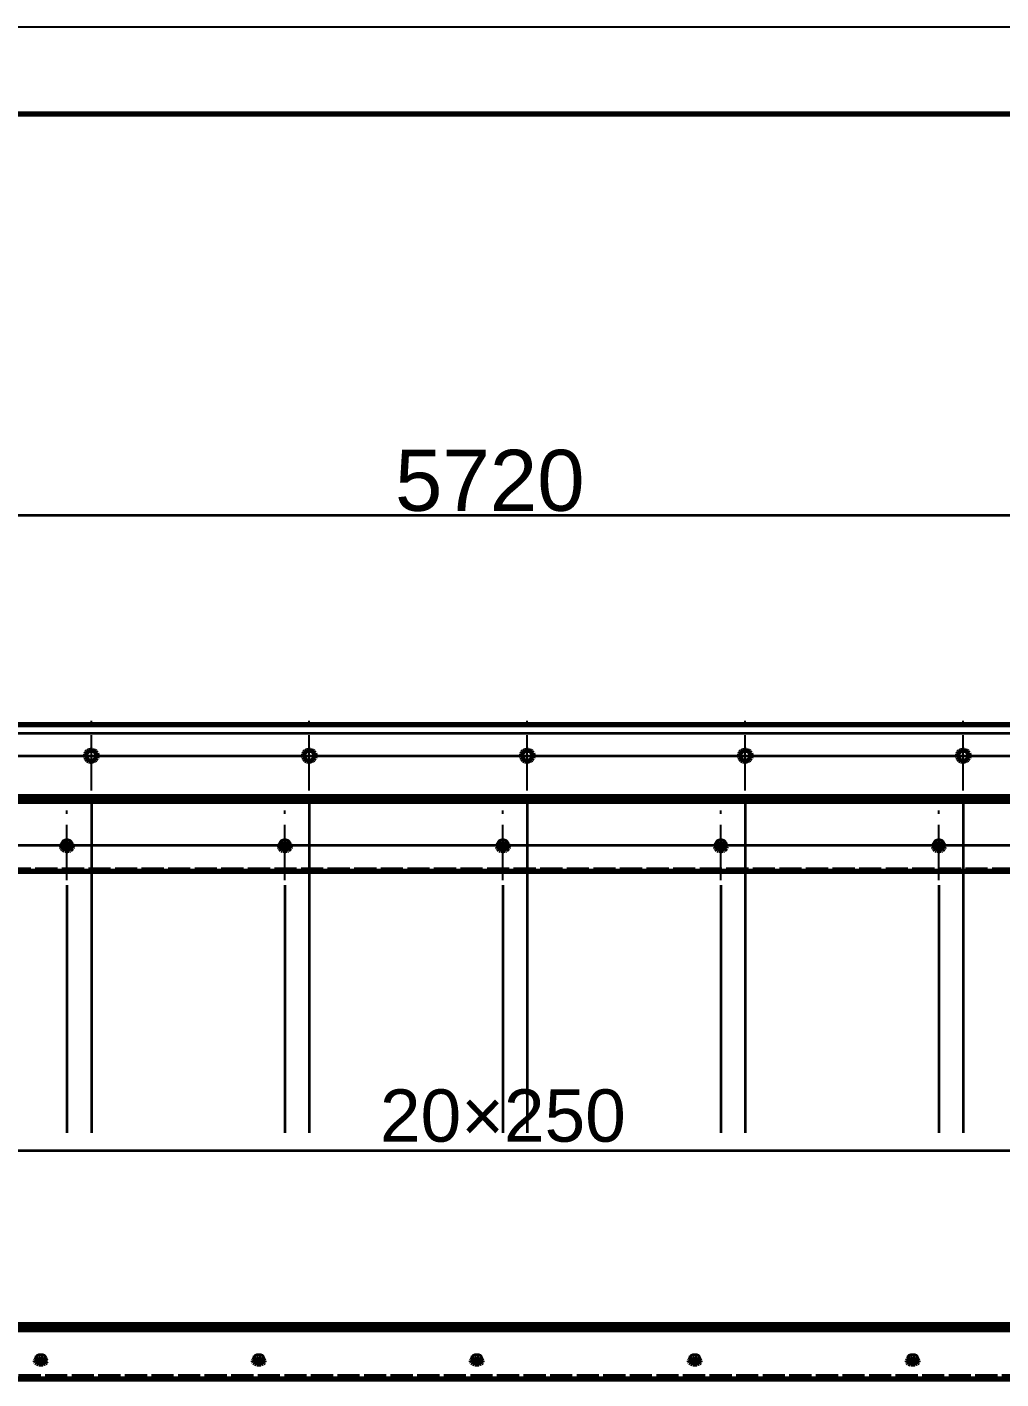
# Model space of a CAD drawing. Header units: millimetres. Extents: x 0 to 420, y 0 to 297.
# Drawn here: x 181.5 to 237.3, y 219.5 to 297 of the extents above; entities that cross this region are included whole.
import ezdxf
from ezdxf.enums import TextEntityAlignment as Align

# ---------------------------------------------------------------- set-up
doc = ezdxf.new("R2010")
doc.units = ezdxf.units.MM
doc.linetypes.add('CENTER', pattern=[5.08, 3.175, -0.635, 0.635, -0.635])
doc.linetypes.add('DASHED', pattern=[1.524, 1.27, -0.254])
doc.styles.add('GOST', font='Arial')

msp = doc.modelspace()

# ---------------------------------------------------------------- linework, layer by layer
at = {"color": 7, "lineweight": 35}
for p, q in [((65, 269), (351, 269)), ((68.75, 256.5), (366, 256.5)), ((74.975, 255.2), (366, 255.2)), ((87.475, 255.2), (366, 255.2)), ((99.975, 255.2), (366, 255.2)), ((112.475, 255.2), (366, 255.2)), ((124.975, 255.2), (366, 255.2)), ((137.475, 255.2), (366, 255.2)), ((149.975, 255.2), (366, 255.2)), ((162.475, 255.2), (366, 255.2)), ((174.975, 255.2), (366, 255.2)), ((187.475, 255.2), (366, 255.2)), ((199.975, 255.2), (366, 255.2)), ((212.475, 255.2), (366, 255.2)), ((224.975, 255.2), (366, 255.2)), ((185.15, 252.875), (185.15, 233.563)), ((197.65, 252.875), (197.65, 233.563)), ((210.15, 252.875), (210.15, 233.563)), ((222.65, 252.875), (222.65, 233.563)), ((235.15, 252.875), (235.15, 233.563)), ((67.75, 252.643), (366, 252.643)), ((73.55, 250.068), (366, 250.068)), ((86.05, 250.068), (366, 250.068)), ((98.55, 250.068), (366, 250.068)), ((111.05, 250.068), (366, 250.068)), ((123.55, 250.068), (366, 250.068)), ((136.05, 250.068), (366, 250.068)), ((148.55, 250.068), (366, 250.068)), ((161.05, 250.068), (366, 250.068)), ((173.55, 250.068), (366, 250.068)), ((186.05, 250.068), (366, 250.068)), ((198.55, 250.068), (366, 250.068)), ((211.05, 250.068), (366, 250.068)), ((223.55, 250.068), (366, 250.068)), ((236.05, 250.068), (366, 250.068)), ((183.75, 247.768), (183.75, 233.563)), ((196.25, 247.768), (196.25, 233.563)), ((208.75, 247.768), (208.75, 233.563)), ((221.25, 247.768), (221.25, 233.563)), ((233.75, 247.768), (233.75, 233.563)), ((83.75, 232.563), (333.75, 232.563))]:
    msp.add_line(p, q, dxfattribs=at)
at = {"color": 1, "lineweight": 70}
for p, q in [((66.25, 257), (350.5, 257)), ((184.825, 255.2), (184.839, 255.296)), ((184.839, 255.104), (184.825, 255.2)), ((184.839, 255.296), (184.881, 255.383)), ((184.881, 255.383), (184.947, 255.454)), ((184.947, 255.454), (185.031, 255.503)), ((185.031, 255.503), (185.126, 255.524)), ((185.126, 255.524), (185.222, 255.517)), ((185.222, 255.517), (185.313, 255.481)), ((185.313, 255.481), (185.388, 255.421)), ((185.388, 255.421), (185.443, 255.341)), ((185.443, 255.341), (185.471, 255.248)), ((185.471, 255.152), (185.443, 255.059)), ((185.471, 255.248), (185.471, 255.152)), ((197.325, 255.2), (197.339, 255.296)), ((197.339, 255.104), (197.325, 255.2)), ((197.339, 255.296), (197.381, 255.383)), ((197.381, 255.383), (197.447, 255.454)), ((197.447, 255.454), (197.531, 255.503)), ((197.531, 255.503), (197.626, 255.524)), ((197.626, 255.524), (197.722, 255.517)), ((197.722, 255.517), (197.813, 255.481)), ((197.813, 255.481), (197.888, 255.421)), ((197.888, 255.421), (197.943, 255.341)), ((197.943, 255.341), (197.971, 255.248)), ((197.971, 255.152), (197.943, 255.059)), ((197.971, 255.248), (197.971, 255.152)), ((209.825, 255.2), (209.839, 255.296)), ((209.839, 255.104), (209.825, 255.2)), ((209.839, 255.296), (209.881, 255.383)), ((209.881, 255.383), (209.947, 255.454)), ((209.947, 255.454), (210.031, 255.503)), ((210.031, 255.503), (210.126, 255.524)), ((210.126, 255.524), (210.222, 255.517)), ((210.222, 255.517), (210.313, 255.481)), ((210.313, 255.481), (210.388, 255.421)), ((210.388, 255.421), (210.443, 255.341)), ((210.443, 255.341), (210.471, 255.248)), ((210.471, 255.152), (210.443, 255.059)), ((210.471, 255.248), (210.471, 255.152)), ((222.325, 255.2), (222.339, 255.296)), ((222.339, 255.104), (222.325, 255.2)), ((222.339, 255.296), (222.381, 255.383)), ((222.381, 255.383), (222.447, 255.454)), ((222.447, 255.454), (222.531, 255.503)), ((222.531, 255.503), (222.626, 255.524)), ((222.626, 255.524), (222.722, 255.517)), ((222.722, 255.517), (222.813, 255.481)), ((222.813, 255.481), (222.888, 255.421)), ((222.888, 255.421), (222.943, 255.341)), ((222.943, 255.341), (222.971, 255.248)), ((222.971, 255.152), (222.943, 255.059)), ((222.971, 255.248), (222.971, 255.152)), ((234.825, 255.2), (234.839, 255.296)), ((234.839, 255.104), (234.825, 255.2)), ((234.839, 255.296), (234.881, 255.383)), ((234.881, 255.383), (234.947, 255.454)), ((234.947, 255.454), (235.031, 255.503)), ((235.031, 255.503), (235.126, 255.524)), ((235.126, 255.524), (235.222, 255.517)), ((235.222, 255.517), (235.313, 255.481)), ((235.313, 255.481), (235.388, 255.421)), ((235.388, 255.421), (235.443, 255.341)), ((235.443, 255.341), (235.471, 255.248)), ((235.471, 255.152), (235.443, 255.059)), ((235.471, 255.248), (235.471, 255.152)), ((184.881, 255.017), (184.839, 255.104)), ((184.947, 254.946), (184.881, 255.017)), ((185.031, 254.897), (184.947, 254.946)), ((185.126, 254.876), (185.031, 254.897)), ((185.222, 254.883), (185.126, 254.876)), ((185.313, 254.919), (185.222, 254.883)), ((185.388, 254.979), (185.313, 254.919)), ((185.443, 255.059), (185.388, 254.979)), ((197.381, 255.017), (197.339, 255.104)), ((197.447, 254.946), (197.381, 255.017)), ((197.531, 254.897), (197.447, 254.946)), ((197.626, 254.876), (197.531, 254.897)), ((197.722, 254.883), (197.626, 254.876)), ((197.813, 254.919), (197.722, 254.883)), ((197.888, 254.979), (197.813, 254.919)), ((197.943, 255.059), (197.888, 254.979)), ((209.881, 255.017), (209.839, 255.104)), ((209.947, 254.946), (209.881, 255.017)), ((210.031, 254.897), (209.947, 254.946)), ((210.126, 254.876), (210.031, 254.897)), ((210.222, 254.883), (210.126, 254.876)), ((210.313, 254.919), (210.222, 254.883)), ((210.388, 254.979), (210.313, 254.919)), ((210.443, 255.059), (210.388, 254.979)), ((222.381, 255.017), (222.339, 255.104)), ((222.447, 254.946), (222.381, 255.017)), ((222.531, 254.897), (222.447, 254.946)), ((222.626, 254.876), (222.531, 254.897)), ((222.722, 254.883), (222.626, 254.876)), ((222.813, 254.919), (222.722, 254.883)), ((222.888, 254.979), (222.813, 254.919)), ((222.943, 255.059), (222.888, 254.979)), ((234.881, 255.017), (234.839, 255.104)), ((234.947, 254.946), (234.881, 255.017)), ((235.031, 254.897), (234.947, 254.946)), ((235.126, 254.876), (235.031, 254.897)), ((235.222, 254.883), (235.126, 254.876)), ((235.313, 254.919), (235.222, 254.883)), ((235.388, 254.979), (235.313, 254.919)), ((235.443, 255.059), (235.388, 254.979)), ((65.75, 252.858), (345.25, 252.858)), ((345.25, 252.571), (65.75, 252.571)), ((183.45, 249.997), (183.456, 250.045)), ((183.456, 249.949), (183.45, 249.997)), ((183.456, 250.045), (183.473, 250.091)), ((183.473, 249.903), (183.456, 249.949)), ((183.463, 250.068), (183.505, 249.998)), ((183.473, 250.091), (183.501, 250.133)), ((183.501, 249.86), (183.473, 249.903)), ((183.501, 250.133), (183.538, 250.171)), ((183.538, 249.823), (183.501, 249.86)), ((183.505, 249.998), (183.571, 249.943)), ((183.538, 250.171), (183.583, 250.201)), ((183.583, 249.792), (183.538, 249.823)), ((183.571, 249.943), (183.656, 249.907)), ((183.583, 250.201), (183.635, 250.224)), ((183.635, 249.77), (183.583, 249.792)), ((183.635, 250.224), (183.691, 250.238)), ((183.691, 249.756), (183.635, 249.77)), ((183.656, 249.907), (183.75, 249.894)), ((183.691, 250.238), (183.75, 250.243)), ((183.75, 249.751), (183.691, 249.756)), ((183.75, 250.243), (183.809, 250.238)), ((183.75, 249.894), (183.844, 249.907)), ((183.809, 249.756), (183.75, 249.751)), ((183.809, 250.238), (183.865, 250.224)), ((183.865, 249.77), (183.809, 249.756)), ((183.844, 249.907), (183.929, 249.943)), ((183.865, 250.224), (183.917, 250.201)), ((183.917, 249.792), (183.865, 249.77)), ((183.917, 250.201), (183.962, 250.171)), ((183.962, 249.823), (183.917, 249.792)), ((183.929, 249.943), (183.995, 249.998)), ((183.962, 250.171), (183.999, 250.133)), ((183.999, 249.86), (183.962, 249.823)), ((183.995, 249.998), (184.037, 250.068)), ((183.999, 250.133), (184.027, 250.091)), ((184.027, 249.903), (183.999, 249.86)), ((184.027, 250.091), (184.044, 250.045)), ((184.044, 249.949), (184.027, 249.903)), ((184.044, 250.045), (184.05, 249.997)), ((184.05, 249.997), (184.044, 249.949)), ((195.95, 249.997), (195.956, 250.045)), ((195.956, 249.949), (195.95, 249.997)), ((195.956, 250.045), (195.973, 250.091)), ((195.973, 249.903), (195.956, 249.949)), ((195.963, 250.068), (196.005, 249.998)), ((195.973, 250.091), (196.001, 250.133)), ((196.001, 249.86), (195.973, 249.903)), ((196.001, 250.133), (196.038, 250.171)), ((196.038, 249.823), (196.001, 249.86)), ((196.005, 249.998), (196.071, 249.943)), ((196.038, 250.171), (196.083, 250.201)), ((196.083, 249.792), (196.038, 249.823)), ((196.071, 249.943), (196.156, 249.907)), ((196.083, 250.201), (196.135, 250.224)), ((196.135, 249.77), (196.083, 249.792)), ((196.135, 250.224), (196.191, 250.238)), ((196.191, 249.756), (196.135, 249.77)), ((196.156, 249.907), (196.25, 249.894)), ((196.191, 250.238), (196.25, 250.243)), ((196.25, 249.751), (196.191, 249.756)), ((196.25, 250.243), (196.309, 250.238)), ((196.25, 249.894), (196.344, 249.907)), ((196.309, 249.756), (196.25, 249.751)), ((196.309, 250.238), (196.365, 250.224)), ((196.365, 249.77), (196.309, 249.756)), ((196.344, 249.907), (196.429, 249.943)), ((196.365, 250.224), (196.417, 250.201)), ((196.417, 249.792), (196.365, 249.77)), ((196.417, 250.201), (196.462, 250.171)), ((196.462, 249.823), (196.417, 249.792)), ((196.429, 249.943), (196.495, 249.998)), ((196.462, 250.171), (196.499, 250.133)), ((196.499, 249.86), (196.462, 249.823)), ((196.495, 249.998), (196.537, 250.068)), ((196.499, 250.133), (196.527, 250.091)), ((196.527, 249.903), (196.499, 249.86)), ((196.527, 250.091), (196.544, 250.045)), ((196.544, 249.949), (196.527, 249.903)), ((196.544, 250.045), (196.55, 249.997)), ((196.55, 249.997), (196.544, 249.949)), ((208.45, 249.997), (208.456, 250.045)), ((208.456, 249.949), (208.45, 249.997)), ((208.456, 250.045), (208.473, 250.091)), ((208.473, 249.903), (208.456, 249.949)), ((208.463, 250.068), (208.505, 249.998)), ((208.473, 250.091), (208.501, 250.133)), ((208.501, 249.86), (208.473, 249.903)), ((208.501, 250.133), (208.538, 250.171)), ((208.538, 249.823), (208.501, 249.86)), ((208.505, 249.998), (208.571, 249.943)), ((208.538, 250.171), (208.583, 250.201)), ((208.583, 249.792), (208.538, 249.823)), ((208.571, 249.943), (208.656, 249.907)), ((208.583, 250.201), (208.635, 250.224)), ((208.635, 249.77), (208.583, 249.792)), ((208.635, 250.224), (208.691, 250.238)), ((208.691, 249.756), (208.635, 249.77)), ((208.656, 249.907), (208.75, 249.894)), ((208.691, 250.238), (208.75, 250.243)), ((208.75, 249.751), (208.691, 249.756)), ((208.75, 250.243), (208.809, 250.238)), ((208.75, 249.894), (208.844, 249.907)), ((208.809, 249.756), (208.75, 249.751)), ((208.809, 250.238), (208.865, 250.224)), ((208.865, 249.77), (208.809, 249.756)), ((208.844, 249.907), (208.929, 249.943)), ((208.865, 250.224), (208.917, 250.201)), ((208.917, 249.792), (208.865, 249.77)), ((208.917, 250.201), (208.962, 250.171)), ((208.962, 249.823), (208.917, 249.792)), ((208.929, 249.943), (208.995, 249.998)), ((208.962, 250.171), (208.999, 250.133)), ((208.999, 249.86), (208.962, 249.823)), ((208.995, 249.998), (209.037, 250.068)), ((208.999, 250.133), (209.027, 250.091)), ((209.027, 249.903), (208.999, 249.86)), ((209.027, 250.091), (209.044, 250.045)), ((209.044, 249.949), (209.027, 249.903)), ((209.044, 250.045), (209.05, 249.997)), ((209.05, 249.997), (209.044, 249.949)), ((220.95, 249.997), (220.956, 250.045)), ((220.956, 249.949), (220.95, 249.997)), ((220.956, 250.045), (220.973, 250.091)), ((220.973, 249.903), (220.956, 249.949)), ((220.963, 250.068), (221.005, 249.998)), ((220.973, 250.091), (221.001, 250.133)), ((221.001, 249.86), (220.973, 249.903)), ((221.001, 250.133), (221.038, 250.171)), ((221.038, 249.823), (221.001, 249.86)), ((221.005, 249.998), (221.071, 249.943)), ((221.038, 250.171), (221.083, 250.201)), ((221.083, 249.792), (221.038, 249.823)), ((221.071, 249.943), (221.156, 249.907)), ((221.083, 250.201), (221.135, 250.224)), ((221.135, 249.77), (221.083, 249.792)), ((221.135, 250.224), (221.191, 250.238)), ((221.191, 249.756), (221.135, 249.77)), ((221.156, 249.907), (221.25, 249.894)), ((221.191, 250.238), (221.25, 250.243)), ((221.25, 249.751), (221.191, 249.756)), ((221.25, 250.243), (221.309, 250.238)), ((221.25, 249.894), (221.344, 249.907)), ((221.309, 249.756), (221.25, 249.751)), ((221.309, 250.238), (221.365, 250.224)), ((221.365, 249.77), (221.309, 249.756)), ((221.344, 249.907), (221.429, 249.943)), ((221.365, 250.224), (221.417, 250.201)), ((221.417, 249.792), (221.365, 249.77)), ((221.417, 250.201), (221.462, 250.171)), ((221.462, 249.823), (221.417, 249.792)), ((221.429, 249.943), (221.495, 249.998)), ((221.462, 250.171), (221.499, 250.133)), ((221.499, 249.86), (221.462, 249.823)), ((221.495, 249.998), (221.537, 250.068)), ((221.499, 250.133), (221.527, 250.091)), ((221.527, 249.903), (221.499, 249.86)), ((221.527, 250.091), (221.544, 250.045)), ((221.544, 249.949), (221.527, 249.903)), ((221.544, 250.045), (221.55, 249.997)), ((221.55, 249.997), (221.544, 249.949)), ((233.45, 249.997), (233.456, 250.045)), ((233.456, 249.949), (233.45, 249.997)), ((233.456, 250.045), (233.473, 250.091)), ((233.473, 249.903), (233.456, 249.949)), ((233.463, 250.068), (233.505, 249.998)), ((233.473, 250.091), (233.501, 250.133)), ((233.501, 249.86), (233.473, 249.903)), ((233.501, 250.133), (233.538, 250.171)), ((233.538, 249.823), (233.501, 249.86)), ((233.505, 249.998), (233.571, 249.943)), ((233.538, 250.171), (233.583, 250.201)), ((233.583, 249.792), (233.538, 249.823)), ((233.571, 249.943), (233.656, 249.907)), ((233.583, 250.201), (233.635, 250.224)), ((233.635, 249.77), (233.583, 249.792)), ((233.635, 250.224), (233.691, 250.238)), ((233.691, 249.756), (233.635, 249.77)), ((233.656, 249.907), (233.75, 249.894)), ((233.691, 250.238), (233.75, 250.243)), ((233.75, 249.751), (233.691, 249.756)), ((233.75, 250.243), (233.809, 250.238)), ((233.75, 249.894), (233.844, 249.907)), ((233.809, 249.756), (233.75, 249.751)), ((233.809, 250.238), (233.865, 250.224)), ((233.865, 249.77), (233.809, 249.756)), ((233.844, 249.907), (233.929, 249.943)), ((233.865, 250.224), (233.917, 250.201)), ((233.917, 249.792), (233.865, 249.77)), ((233.917, 250.201), (233.962, 250.171)), ((233.962, 249.823), (233.917, 249.792)), ((233.929, 249.943), (233.995, 249.998)), ((233.962, 250.171), (233.999, 250.133)), ((233.999, 249.86), (233.962, 249.823)), ((233.995, 249.998), (234.037, 250.068)), ((233.999, 250.133), (234.027, 250.091)), ((234.027, 249.903), (233.999, 249.86)), ((234.027, 250.091), (234.044, 250.045)), ((234.044, 249.949), (234.027, 249.903)), ((234.044, 250.045), (234.05, 249.997)), ((234.05, 249.997), (234.044, 249.949)), ((344.75, 248.563), (65.5, 248.563)), ((349.75, 222.563), (65.5, 222.563)), ((65.5, 222.313), (349.75, 222.313)), ((350.25, 222.268), (70.75, 222.268)), ((181.95, 220.466), (181.956, 220.499)), ((181.956, 220.432), (181.95, 220.466)), ((181.956, 220.499), (181.973, 220.532)), ((181.973, 220.4), (181.956, 220.432)), ((181.973, 220.532), (182.001, 220.561)), ((182.001, 220.37), (181.973, 220.4)), ((182.001, 220.561), (182.038, 220.587)), ((182.038, 220.344), (182.001, 220.37)), ((182.009, 220.568), (182.057, 220.539)), ((182.038, 220.587), (182.135, 220.625)), ((182.135, 220.307), (182.038, 220.344)), ((182.057, 220.539), (182.115, 220.517)), ((182.115, 220.517), (182.181, 220.503)), ((182.135, 220.625), (182.25, 220.638)), ((182.25, 220.294), (182.135, 220.307)), ((182.181, 220.503), (182.25, 220.498)), ((182.25, 220.638), (182.365, 220.625)), ((182.25, 220.498), (182.319, 220.503)), ((182.365, 220.307), (182.25, 220.294)), ((182.319, 220.503), (182.385, 220.517)), ((182.365, 220.625), (182.462, 220.587)), ((182.462, 220.344), (182.365, 220.307)), ((182.385, 220.517), (182.443, 220.539)), ((182.443, 220.539), (182.491, 220.568)), ((182.462, 220.587), (182.499, 220.561)), ((182.499, 220.37), (182.462, 220.344)), ((182.499, 220.561), (182.527, 220.532)), ((182.527, 220.4), (182.499, 220.37)), ((182.527, 220.532), (182.544, 220.499)), ((182.544, 220.432), (182.527, 220.4)), ((182.544, 220.499), (182.55, 220.466)), ((182.55, 220.466), (182.544, 220.432)), ((194.45, 220.466), (194.456, 220.499)), ((194.456, 220.432), (194.45, 220.466)), ((194.456, 220.499), (194.473, 220.532)), ((194.473, 220.4), (194.456, 220.432)), ((194.473, 220.532), (194.501, 220.561)), ((194.501, 220.37), (194.473, 220.4)), ((194.501, 220.561), (194.538, 220.587)), ((194.538, 220.344), (194.501, 220.37)), ((194.509, 220.568), (194.557, 220.539)), ((194.538, 220.587), (194.635, 220.625)), ((194.635, 220.307), (194.538, 220.344)), ((194.557, 220.539), (194.615, 220.517)), ((194.615, 220.517), (194.681, 220.503)), ((194.635, 220.625), (194.75, 220.638)), ((194.75, 220.294), (194.635, 220.307)), ((194.681, 220.503), (194.75, 220.498)), ((194.75, 220.638), (194.865, 220.625)), ((194.75, 220.498), (194.819, 220.503)), ((194.865, 220.307), (194.75, 220.294)), ((194.819, 220.503), (194.885, 220.517)), ((194.865, 220.625), (194.962, 220.587)), ((194.962, 220.344), (194.865, 220.307)), ((194.885, 220.517), (194.943, 220.539)), ((194.943, 220.539), (194.991, 220.568)), ((194.962, 220.587), (194.999, 220.561)), ((194.999, 220.37), (194.962, 220.344)), ((194.999, 220.561), (195.027, 220.532)), ((195.027, 220.4), (194.999, 220.37)), ((195.027, 220.532), (195.044, 220.499)), ((195.044, 220.432), (195.027, 220.4)), ((195.044, 220.499), (195.05, 220.466)), ((195.05, 220.466), (195.044, 220.432)), ((206.95, 220.466), (206.956, 220.499)), ((206.956, 220.432), (206.95, 220.466)), ((206.956, 220.499), (206.973, 220.532)), ((206.973, 220.4), (206.956, 220.432)), ((206.973, 220.532), (207.001, 220.561)), ((207.001, 220.37), (206.973, 220.4)), ((207.001, 220.561), (207.038, 220.587)), ((207.038, 220.344), (207.001, 220.37)), ((207.009, 220.568), (207.057, 220.539)), ((207.038, 220.587), (207.135, 220.625)), ((207.135, 220.307), (207.038, 220.344)), ((207.057, 220.539), (207.115, 220.517)), ((207.115, 220.517), (207.181, 220.503)), ((207.135, 220.625), (207.25, 220.638)), ((207.25, 220.294), (207.135, 220.307)), ((207.181, 220.503), (207.25, 220.498)), ((207.25, 220.638), (207.365, 220.625)), ((207.25, 220.498), (207.319, 220.503)), ((207.365, 220.307), (207.25, 220.294)), ((207.319, 220.503), (207.385, 220.517)), ((207.365, 220.625), (207.462, 220.587)), ((207.462, 220.344), (207.365, 220.307)), ((207.385, 220.517), (207.443, 220.539)), ((207.443, 220.539), (207.491, 220.568)), ((207.462, 220.587), (207.499, 220.561)), ((207.499, 220.37), (207.462, 220.344)), ((207.499, 220.561), (207.527, 220.532)), ((207.527, 220.4), (207.499, 220.37)), ((207.527, 220.532), (207.544, 220.499)), ((207.544, 220.432), (207.527, 220.4)), ((207.544, 220.499), (207.55, 220.466)), ((207.55, 220.466), (207.544, 220.432)), ((219.45, 220.466), (219.456, 220.499)), ((219.456, 220.432), (219.45, 220.466)), ((219.456, 220.499), (219.473, 220.532)), ((219.473, 220.4), (219.456, 220.432)), ((219.473, 220.532), (219.501, 220.561)), ((219.501, 220.37), (219.473, 220.4)), ((219.501, 220.561), (219.538, 220.587)), ((219.538, 220.344), (219.501, 220.37)), ((219.509, 220.568), (219.557, 220.539)), ((219.538, 220.587), (219.635, 220.625)), ((219.635, 220.307), (219.538, 220.344)), ((219.557, 220.539), (219.615, 220.517)), ((219.615, 220.517), (219.681, 220.503)), ((219.635, 220.625), (219.75, 220.638)), ((219.75, 220.294), (219.635, 220.307)), ((219.681, 220.503), (219.75, 220.498)), ((219.75, 220.638), (219.865, 220.625)), ((219.75, 220.498), (219.819, 220.503)), ((219.865, 220.307), (219.75, 220.294)), ((219.819, 220.503), (219.885, 220.517)), ((219.865, 220.625), (219.962, 220.587)), ((219.962, 220.344), (219.865, 220.307)), ((219.885, 220.517), (219.943, 220.539)), ((219.943, 220.539), (219.991, 220.568)), ((219.962, 220.587), (219.999, 220.561)), ((219.999, 220.37), (219.962, 220.344)), ((219.999, 220.561), (220.027, 220.532)), ((220.027, 220.4), (219.999, 220.37)), ((220.027, 220.532), (220.044, 220.499)), ((220.044, 220.432), (220.027, 220.4)), ((220.044, 220.499), (220.05, 220.466)), ((220.05, 220.466), (220.044, 220.432)), ((231.95, 220.466), (231.956, 220.499)), ((231.956, 220.432), (231.95, 220.466)), ((231.956, 220.499), (231.973, 220.532)), ((231.973, 220.4), (231.956, 220.432)), ((231.973, 220.532), (232.001, 220.561)), ((232.001, 220.37), (231.973, 220.4)), ((232.001, 220.561), (232.038, 220.587)), ((232.038, 220.344), (232.001, 220.37)), ((232.009, 220.568), (232.057, 220.539)), ((232.038, 220.587), (232.135, 220.625)), ((232.135, 220.307), (232.038, 220.344)), ((232.057, 220.539), (232.115, 220.517)), ((232.115, 220.517), (232.181, 220.503)), ((232.135, 220.625), (232.25, 220.638)), ((232.25, 220.294), (232.135, 220.307)), ((232.181, 220.503), (232.25, 220.498)), ((232.25, 220.638), (232.365, 220.625)), ((232.25, 220.498), (232.319, 220.503)), ((232.365, 220.307), (232.25, 220.294)), ((232.319, 220.503), (232.385, 220.517)), ((232.365, 220.625), (232.462, 220.587)), ((232.462, 220.344), (232.365, 220.307)), ((232.385, 220.517), (232.443, 220.539)), ((232.443, 220.539), (232.491, 220.568)), ((232.462, 220.587), (232.499, 220.561)), ((232.499, 220.37), (232.462, 220.344)), ((232.499, 220.561), (232.527, 220.532)), ((232.527, 220.4), (232.499, 220.37)), ((232.527, 220.532), (232.544, 220.499)), ((232.544, 220.432), (232.527, 220.4)), ((232.544, 220.499), (232.55, 220.466)), ((232.55, 220.466), (232.544, 220.432)), ((71.25, 219.462), (350.5, 219.462))]:
    msp.add_line(p, q, dxfattribs=at)
at = {"color": 5, "linetype": 'DASHED', "lineweight": 35}
for p, q in [((350.5, 257), (66.25, 257)), ((184.839, 255.296), (184.825, 255.2)), ((184.825, 255.2), (184.839, 255.104)), ((184.881, 255.383), (184.839, 255.296)), ((184.947, 255.454), (184.881, 255.383)), ((185.031, 255.503), (184.947, 255.454)), ((185.126, 255.524), (185.031, 255.503)), ((185.222, 255.517), (185.126, 255.524)), ((185.313, 255.481), (185.222, 255.517)), ((185.388, 255.421), (185.313, 255.481)), ((185.443, 255.341), (185.388, 255.421)), ((185.471, 255.248), (185.443, 255.341)), ((185.443, 255.059), (185.471, 255.152)), ((185.471, 255.152), (185.471, 255.248)), ((197.339, 255.296), (197.325, 255.2)), ((197.325, 255.2), (197.339, 255.104)), ((197.381, 255.383), (197.339, 255.296)), ((197.447, 255.454), (197.381, 255.383)), ((197.531, 255.503), (197.447, 255.454)), ((197.626, 255.524), (197.531, 255.503)), ((197.722, 255.517), (197.626, 255.524)), ((197.813, 255.481), (197.722, 255.517)), ((197.888, 255.421), (197.813, 255.481)), ((197.943, 255.341), (197.888, 255.421)), ((197.971, 255.248), (197.943, 255.341)), ((197.943, 255.059), (197.971, 255.152)), ((197.971, 255.152), (197.971, 255.248)), ((209.839, 255.296), (209.825, 255.2)), ((209.825, 255.2), (209.839, 255.104)), ((209.881, 255.383), (209.839, 255.296)), ((209.947, 255.454), (209.881, 255.383)), ((210.031, 255.503), (209.947, 255.454)), ((210.126, 255.524), (210.031, 255.503)), ((210.222, 255.517), (210.126, 255.524)), ((210.313, 255.481), (210.222, 255.517)), ((210.388, 255.421), (210.313, 255.481)), ((210.443, 255.341), (210.388, 255.421)), ((210.471, 255.248), (210.443, 255.341)), ((210.443, 255.059), (210.471, 255.152)), ((210.471, 255.152), (210.471, 255.248)), ((222.339, 255.296), (222.325, 255.2)), ((222.325, 255.2), (222.339, 255.104)), ((222.381, 255.383), (222.339, 255.296)), ((222.447, 255.454), (222.381, 255.383)), ((222.531, 255.503), (222.447, 255.454)), ((222.626, 255.524), (222.531, 255.503)), ((222.722, 255.517), (222.626, 255.524)), ((222.813, 255.481), (222.722, 255.517)), ((222.888, 255.421), (222.813, 255.481)), ((222.943, 255.341), (222.888, 255.421)), ((222.971, 255.248), (222.943, 255.341)), ((222.943, 255.059), (222.971, 255.152)), ((222.971, 255.152), (222.971, 255.248)), ((234.839, 255.296), (234.825, 255.2)), ((234.825, 255.2), (234.839, 255.104)), ((234.881, 255.383), (234.839, 255.296)), ((234.947, 255.454), (234.881, 255.383)), ((235.031, 255.503), (234.947, 255.454)), ((235.126, 255.524), (235.031, 255.503)), ((235.222, 255.517), (235.126, 255.524)), ((235.313, 255.481), (235.222, 255.517)), ((235.388, 255.421), (235.313, 255.481)), ((235.443, 255.341), (235.388, 255.421)), ((235.471, 255.248), (235.443, 255.341)), ((235.443, 255.059), (235.471, 255.152)), ((235.471, 255.152), (235.471, 255.248)), ((184.839, 255.104), (184.881, 255.017)), ((184.881, 255.017), (184.947, 254.946)), ((184.947, 254.946), (185.031, 254.897)), ((185.031, 254.897), (185.126, 254.876)), ((185.126, 254.876), (185.222, 254.883)), ((185.222, 254.883), (185.313, 254.919)), ((185.313, 254.919), (185.388, 254.979)), ((185.388, 254.979), (185.443, 255.059)), ((197.339, 255.104), (197.381, 255.017)), ((197.381, 255.017), (197.447, 254.946)), ((197.447, 254.946), (197.531, 254.897)), ((197.531, 254.897), (197.626, 254.876)), ((197.626, 254.876), (197.722, 254.883)), ((197.722, 254.883), (197.813, 254.919)), ((197.813, 254.919), (197.888, 254.979)), ((197.888, 254.979), (197.943, 255.059)), ((209.839, 255.104), (209.881, 255.017)), ((209.881, 255.017), (209.947, 254.946)), ((209.947, 254.946), (210.031, 254.897)), ((210.031, 254.897), (210.126, 254.876)), ((210.126, 254.876), (210.222, 254.883)), ((210.222, 254.883), (210.313, 254.919)), ((210.313, 254.919), (210.388, 254.979)), ((210.388, 254.979), (210.443, 255.059)), ((222.339, 255.104), (222.381, 255.017)), ((222.381, 255.017), (222.447, 254.946)), ((222.447, 254.946), (222.531, 254.897)), ((222.531, 254.897), (222.626, 254.876)), ((222.626, 254.876), (222.722, 254.883)), ((222.722, 254.883), (222.813, 254.919)), ((222.813, 254.919), (222.888, 254.979)), ((222.888, 254.979), (222.943, 255.059)), ((234.839, 255.104), (234.881, 255.017)), ((234.881, 255.017), (234.947, 254.946)), ((234.947, 254.946), (235.031, 254.897)), ((235.031, 254.897), (235.126, 254.876)), ((235.126, 254.876), (235.222, 254.883)), ((235.222, 254.883), (235.313, 254.919)), ((235.313, 254.919), (235.388, 254.979)), ((235.388, 254.979), (235.443, 255.059)), ((183.456, 250.188), (183.45, 250.14)), ((183.45, 249.997), (183.45, 250.14)), ((183.45, 250.14), (183.463, 250.068)), ((183.473, 250.234), (183.456, 250.188)), ((183.501, 250.277), (183.473, 250.234)), ((183.538, 250.314), (183.501, 250.277)), ((183.583, 250.345), (183.538, 250.314)), ((183.635, 250.367), (183.583, 250.345)), ((183.691, 250.381), (183.635, 250.367)), ((183.75, 250.386), (183.691, 250.381)), ((183.809, 250.381), (183.75, 250.386)), ((183.865, 250.367), (183.809, 250.381)), ((183.917, 250.345), (183.865, 250.367)), ((183.962, 250.314), (183.917, 250.345)), ((183.999, 250.277), (183.962, 250.314)), ((184.027, 250.234), (183.999, 250.277)), ((184.044, 250.188), (184.027, 250.234)), ((184.037, 250.068), (184.05, 250.14)), ((184.05, 250.14), (184.044, 250.188)), ((195.956, 250.188), (195.95, 250.14)), ((195.95, 249.997), (195.95, 250.14)), ((195.95, 250.14), (195.963, 250.068)), ((195.973, 250.234), (195.956, 250.188)), ((196.001, 250.277), (195.973, 250.234)), ((196.038, 250.314), (196.001, 250.277)), ((196.083, 250.345), (196.038, 250.314)), ((196.135, 250.367), (196.083, 250.345)), ((196.191, 250.381), (196.135, 250.367)), ((196.25, 250.386), (196.191, 250.381)), ((196.309, 250.381), (196.25, 250.386)), ((196.365, 250.367), (196.309, 250.381)), ((196.417, 250.345), (196.365, 250.367)), ((196.462, 250.314), (196.417, 250.345)), ((196.499, 250.277), (196.462, 250.314)), ((196.527, 250.234), (196.499, 250.277)), ((196.544, 250.188), (196.527, 250.234)), ((196.537, 250.068), (196.55, 250.14)), ((196.55, 250.14), (196.544, 250.188)), ((208.456, 250.188), (208.45, 250.14)), ((208.45, 249.997), (208.45, 250.14)), ((208.45, 250.14), (208.463, 250.068)), ((208.473, 250.234), (208.456, 250.188)), ((208.501, 250.277), (208.473, 250.234)), ((208.538, 250.314), (208.501, 250.277)), ((208.583, 250.345), (208.538, 250.314)), ((208.635, 250.367), (208.583, 250.345)), ((208.691, 250.381), (208.635, 250.367)), ((208.75, 250.386), (208.691, 250.381)), ((208.809, 250.381), (208.75, 250.386)), ((208.865, 250.367), (208.809, 250.381)), ((208.917, 250.345), (208.865, 250.367)), ((208.962, 250.314), (208.917, 250.345)), ((208.999, 250.277), (208.962, 250.314)), ((209.027, 250.234), (208.999, 250.277)), ((209.044, 250.188), (209.027, 250.234)), ((209.037, 250.068), (209.05, 250.14)), ((209.05, 250.14), (209.044, 250.188)), ((220.956, 250.188), (220.95, 250.14)), ((220.95, 249.997), (220.95, 250.14)), ((220.95, 250.14), (220.963, 250.068)), ((220.973, 250.234), (220.956, 250.188)), ((221.001, 250.277), (220.973, 250.234)), ((221.038, 250.314), (221.001, 250.277)), ((221.083, 250.345), (221.038, 250.314)), ((221.135, 250.367), (221.083, 250.345)), ((221.191, 250.381), (221.135, 250.367)), ((221.25, 250.386), (221.191, 250.381)), ((221.309, 250.381), (221.25, 250.386)), ((221.365, 250.367), (221.309, 250.381)), ((221.417, 250.345), (221.365, 250.367)), ((221.462, 250.314), (221.417, 250.345)), ((221.499, 250.277), (221.462, 250.314)), ((221.527, 250.234), (221.499, 250.277)), ((221.544, 250.188), (221.527, 250.234)), ((221.537, 250.068), (221.55, 250.14)), ((221.55, 250.14), (221.544, 250.188)), ((233.456, 250.188), (233.45, 250.14)), ((233.45, 249.997), (233.45, 250.14)), ((233.45, 250.14), (233.463, 250.068)), ((233.473, 250.234), (233.456, 250.188)), ((233.501, 250.277), (233.473, 250.234)), ((233.538, 250.314), (233.501, 250.277)), ((233.583, 250.345), (233.538, 250.314)), ((233.635, 250.367), (233.583, 250.345)), ((233.691, 250.381), (233.635, 250.367)), ((233.75, 250.386), (233.691, 250.381)), ((233.809, 250.381), (233.75, 250.386)), ((233.865, 250.367), (233.809, 250.381)), ((233.917, 250.345), (233.865, 250.367)), ((233.962, 250.314), (233.917, 250.345)), ((233.999, 250.277), (233.962, 250.314)), ((234.027, 250.234), (233.999, 250.277)), ((234.044, 250.188), (234.027, 250.234)), ((234.037, 250.068), (234.05, 250.14)), ((234.05, 250.14), (234.044, 250.188)), ((344.75, 248.707), (65.5, 248.707)), ((350.25, 222.563), (70.75, 222.563)), ((193.033, 222.563), (193.025, 222.563)), ((193.025, 222.563), (193.033, 222.563)), ((193.057, 222.563), (193.033, 222.563)), ((193.033, 222.563), (193.057, 222.563)), ((193.096, 222.563), (193.057, 222.563)), ((193.057, 222.563), (193.096, 222.563)), ((193.147, 222.563), (193.096, 222.563)), ((193.096, 222.563), (193.147, 222.563)), ((193.209, 222.563), (193.147, 222.563)), ((193.147, 222.563), (193.209, 222.563)), ((193.278, 222.563), (193.209, 222.563)), ((193.209, 222.563), (193.278, 222.563)), ((193.35, 222.563), (193.278, 222.563)), ((193.278, 222.563), (193.35, 222.563)), ((193.422, 222.563), (193.35, 222.563)), ((193.35, 222.563), (193.422, 222.563)), ((193.491, 222.563), (193.422, 222.563)), ((193.422, 222.563), (193.491, 222.563)), ((193.553, 222.563), (193.491, 222.563)), ((193.491, 222.563), (193.553, 222.563)), ((193.604, 222.563), (193.553, 222.563)), ((193.553, 222.563), (193.604, 222.563)), ((193.643, 222.563), (193.604, 222.563)), ((193.604, 222.563), (193.643, 222.563)), ((193.667, 222.563), (193.643, 222.563)), ((193.643, 222.563), (193.667, 222.563)), ((193.675, 222.563), (193.667, 222.563)), ((193.667, 222.563), (193.675, 222.563)), ((193.675, 222.563), (193.675, 222.313)), ((205.533, 222.563), (205.525, 222.563)), ((205.525, 222.563), (205.533, 222.563)), ((205.557, 222.563), (205.533, 222.563)), ((205.533, 222.563), (205.557, 222.563)), ((205.596, 222.563), (205.557, 222.563)), ((205.557, 222.563), (205.596, 222.563)), ((205.647, 222.563), (205.596, 222.563)), ((205.596, 222.563), (205.647, 222.563)), ((205.709, 222.563), (205.647, 222.563)), ((205.647, 222.563), (205.709, 222.563)), ((205.778, 222.563), (205.709, 222.563)), ((205.709, 222.563), (205.778, 222.563)), ((205.85, 222.563), (205.778, 222.563)), ((205.778, 222.563), (205.85, 222.563)), ((205.922, 222.563), (205.85, 222.563)), ((205.85, 222.563), (205.922, 222.563)), ((205.991, 222.563), (205.922, 222.563)), ((205.922, 222.563), (205.991, 222.563)), ((206.053, 222.563), (205.991, 222.563)), ((205.991, 222.563), (206.053, 222.563)), ((206.104, 222.563), (206.053, 222.563)), ((206.053, 222.563), (206.104, 222.563)), ((206.143, 222.563), (206.104, 222.563)), ((206.104, 222.563), (206.143, 222.563)), ((206.167, 222.563), (206.143, 222.563)), ((206.143, 222.563), (206.167, 222.563)), ((206.175, 222.563), (206.167, 222.563)), ((206.167, 222.563), (206.175, 222.563)), ((206.175, 222.563), (206.175, 222.313)), ((218.033, 222.563), (218.025, 222.563)), ((218.025, 222.563), (218.033, 222.563)), ((218.057, 222.563), (218.033, 222.563)), ((218.033, 222.563), (218.057, 222.563)), ((218.096, 222.563), (218.057, 222.563)), ((218.057, 222.563), (218.096, 222.563)), ((218.147, 222.563), (218.096, 222.563)), ((218.096, 222.563), (218.147, 222.563)), ((218.209, 222.563), (218.147, 222.563)), ((218.147, 222.563), (218.209, 222.563)), ((218.278, 222.563), (218.209, 222.563)), ((218.209, 222.563), (218.278, 222.563)), ((218.35, 222.563), (218.278, 222.563)), ((218.278, 222.563), (218.35, 222.563)), ((218.422, 222.563), (218.35, 222.563)), ((218.35, 222.563), (218.422, 222.563)), ((218.491, 222.563), (218.422, 222.563)), ((218.422, 222.563), (218.491, 222.563)), ((218.553, 222.563), (218.491, 222.563)), ((218.491, 222.563), (218.553, 222.563)), ((218.604, 222.563), (218.553, 222.563)), ((218.553, 222.563), (218.604, 222.563)), ((218.643, 222.563), (218.604, 222.563)), ((218.604, 222.563), (218.643, 222.563)), ((218.667, 222.563), (218.643, 222.563)), ((218.643, 222.563), (218.667, 222.563)), ((218.675, 222.563), (218.667, 222.563)), ((218.667, 222.563), (218.675, 222.563)), ((218.675, 222.563), (218.675, 222.313)), ((230.533, 222.563), (230.525, 222.563)), ((230.525, 222.563), (230.533, 222.563)), ((230.557, 222.563), (230.533, 222.563)), ((230.533, 222.563), (230.557, 222.563)), ((230.596, 222.563), (230.557, 222.563)), ((230.557, 222.563), (230.596, 222.563)), ((230.647, 222.563), (230.596, 222.563)), ((230.596, 222.563), (230.647, 222.563)), ((230.709, 222.563), (230.647, 222.563)), ((230.647, 222.563), (230.709, 222.563)), ((230.778, 222.563), (230.709, 222.563)), ((230.709, 222.563), (230.778, 222.563)), ((230.85, 222.563), (230.778, 222.563)), ((230.778, 222.563), (230.85, 222.563)), ((230.922, 222.563), (230.85, 222.563)), ((230.85, 222.563), (230.922, 222.563)), ((230.991, 222.563), (230.922, 222.563)), ((230.922, 222.563), (230.991, 222.563)), ((231.053, 222.563), (230.991, 222.563)), ((230.991, 222.563), (231.053, 222.563)), ((231.104, 222.563), (231.053, 222.563)), ((231.053, 222.563), (231.104, 222.563)), ((231.143, 222.563), (231.104, 222.563)), ((231.104, 222.563), (231.143, 222.563)), ((231.167, 222.563), (231.143, 222.563)), ((231.143, 222.563), (231.167, 222.563)), ((231.175, 222.563), (231.167, 222.563)), ((231.167, 222.563), (231.175, 222.563)), ((231.175, 222.563), (231.175, 222.313)), ((70.75, 222.313), (350.25, 222.313)), ((193.033, 222.313), (193.025, 222.313)), ((193.025, 222.313), (193.033, 222.313)), ((193.057, 222.313), (193.033, 222.313)), ((193.033, 222.313), (193.057, 222.313)), ((193.096, 222.313), (193.057, 222.313)), ((193.057, 222.313), (193.096, 222.313)), ((193.147, 222.313), (193.096, 222.313)), ((193.096, 222.313), (193.147, 222.313)), ((193.209, 222.313), (193.147, 222.313)), ((193.147, 222.313), (193.209, 222.313)), ((193.278, 222.313), (193.209, 222.313)), ((193.209, 222.313), (193.278, 222.313)), ((193.35, 222.313), (193.278, 222.313)), ((193.278, 222.313), (193.35, 222.313)), ((193.422, 222.313), (193.35, 222.313)), ((193.35, 222.313), (193.422, 222.313)), ((193.491, 222.313), (193.422, 222.313)), ((193.422, 222.313), (193.491, 222.313)), ((193.553, 222.313), (193.491, 222.313)), ((193.491, 222.313), (193.553, 222.313)), ((193.604, 222.313), (193.553, 222.313)), ((193.553, 222.313), (193.604, 222.313)), ((193.643, 222.313), (193.604, 222.313)), ((193.604, 222.313), (193.643, 222.313)), ((193.667, 222.313), (193.643, 222.313)), ((193.643, 222.313), (193.667, 222.313)), ((193.675, 222.313), (193.667, 222.313)), ((193.667, 222.313), (193.675, 222.313)), ((205.533, 222.313), (205.525, 222.313)), ((205.525, 222.313), (205.533, 222.313)), ((205.557, 222.313), (205.533, 222.313)), ((205.533, 222.313), (205.557, 222.313)), ((205.596, 222.313), (205.557, 222.313)), ((205.557, 222.313), (205.596, 222.313)), ((205.647, 222.313), (205.596, 222.313)), ((205.596, 222.313), (205.647, 222.313)), ((205.709, 222.313), (205.647, 222.313)), ((205.647, 222.313), (205.709, 222.313)), ((205.778, 222.313), (205.709, 222.313)), ((205.709, 222.313), (205.778, 222.313)), ((205.85, 222.313), (205.778, 222.313)), ((205.778, 222.313), (205.85, 222.313)), ((205.922, 222.313), (205.85, 222.313)), ((205.85, 222.313), (205.922, 222.313)), ((205.991, 222.313), (205.922, 222.313)), ((205.922, 222.313), (205.991, 222.313)), ((206.053, 222.313), (205.991, 222.313)), ((205.991, 222.313), (206.053, 222.313)), ((206.104, 222.313), (206.053, 222.313)), ((206.053, 222.313), (206.104, 222.313)), ((206.143, 222.313), (206.104, 222.313)), ((206.104, 222.313), (206.143, 222.313)), ((206.167, 222.313), (206.143, 222.313)), ((206.143, 222.313), (206.167, 222.313)), ((206.175, 222.313), (206.167, 222.313)), ((206.167, 222.313), (206.175, 222.313)), ((218.033, 222.313), (218.025, 222.313)), ((218.025, 222.313), (218.033, 222.313)), ((218.057, 222.313), (218.033, 222.313)), ((218.033, 222.313), (218.057, 222.313)), ((218.096, 222.313), (218.057, 222.313)), ((218.057, 222.313), (218.096, 222.313)), ((218.147, 222.313), (218.096, 222.313)), ((218.096, 222.313), (218.147, 222.313)), ((218.209, 222.313), (218.147, 222.313)), ((218.147, 222.313), (218.209, 222.313)), ((218.278, 222.313), (218.209, 222.313)), ((218.209, 222.313), (218.278, 222.313)), ((218.35, 222.313), (218.278, 222.313)), ((218.278, 222.313), (218.35, 222.313)), ((218.422, 222.313), (218.35, 222.313)), ((218.35, 222.313), (218.422, 222.313)), ((218.491, 222.313), (218.422, 222.313)), ((218.422, 222.313), (218.491, 222.313)), ((218.553, 222.313), (218.491, 222.313)), ((218.491, 222.313), (218.553, 222.313)), ((218.604, 222.313), (218.553, 222.313)), ((218.553, 222.313), (218.604, 222.313)), ((218.643, 222.313), (218.604, 222.313)), ((218.604, 222.313), (218.643, 222.313)), ((218.667, 222.313), (218.643, 222.313)), ((218.643, 222.313), (218.667, 222.313)), ((218.675, 222.313), (218.667, 222.313)), ((218.667, 222.313), (218.675, 222.313)), ((230.533, 222.313), (230.525, 222.313)), ((230.525, 222.313), (230.533, 222.313)), ((230.557, 222.313), (230.533, 222.313)), ((230.533, 222.313), (230.557, 222.313)), ((230.596, 222.313), (230.557, 222.313)), ((230.557, 222.313), (230.596, 222.313)), ((230.647, 222.313), (230.596, 222.313)), ((230.596, 222.313), (230.647, 222.313)), ((230.709, 222.313), (230.647, 222.313)), ((230.647, 222.313), (230.709, 222.313)), ((230.778, 222.313), (230.709, 222.313)), ((230.709, 222.313), (230.778, 222.313)), ((230.85, 222.313), (230.778, 222.313)), ((230.778, 222.313), (230.85, 222.313)), ((230.922, 222.313), (230.85, 222.313)), ((230.85, 222.313), (230.922, 222.313)), ((230.991, 222.313), (230.922, 222.313)), ((230.922, 222.313), (230.991, 222.313)), ((231.053, 222.313), (230.991, 222.313)), ((230.991, 222.313), (231.053, 222.313)), ((231.104, 222.313), (231.053, 222.313)), ((231.053, 222.313), (231.104, 222.313)), ((231.143, 222.313), (231.104, 222.313)), ((231.104, 222.313), (231.143, 222.313)), ((231.167, 222.313), (231.143, 222.313)), ((231.143, 222.313), (231.167, 222.313)), ((231.175, 222.313), (231.167, 222.313)), ((231.167, 222.313), (231.175, 222.313)), ((181.956, 220.704), (181.95, 220.67)), ((181.95, 220.67), (181.965, 220.617)), ((181.973, 220.736), (181.956, 220.704)), ((181.965, 220.617), (182.009, 220.568)), ((182.001, 220.766), (181.973, 220.736)), ((182.038, 220.792), (182.001, 220.766)), ((182.135, 220.829), (182.038, 220.792)), ((182.25, 220.843), (182.135, 220.829)), ((182.365, 220.829), (182.25, 220.843)), ((182.462, 220.792), (182.365, 220.829)), ((182.499, 220.766), (182.462, 220.792)), ((182.491, 220.568), (182.535, 220.617)), ((182.527, 220.736), (182.499, 220.766)), ((182.544, 220.704), (182.527, 220.736)), ((182.535, 220.617), (182.55, 220.67)), ((182.55, 220.67), (182.544, 220.704)), ((182.55, 220.67), (182.55, 220.466)), ((194.456, 220.704), (194.45, 220.67)), ((194.45, 220.67), (194.465, 220.617)), ((194.473, 220.736), (194.456, 220.704)), ((194.465, 220.617), (194.509, 220.568)), ((194.501, 220.766), (194.473, 220.736)), ((194.538, 220.792), (194.501, 220.766)), ((194.635, 220.829), (194.538, 220.792)), ((194.75, 220.843), (194.635, 220.829)), ((194.865, 220.829), (194.75, 220.843)), ((194.962, 220.792), (194.865, 220.829)), ((194.999, 220.766), (194.962, 220.792)), ((194.991, 220.568), (195.035, 220.617)), ((195.027, 220.736), (194.999, 220.766)), ((195.044, 220.704), (195.027, 220.736)), ((195.035, 220.617), (195.05, 220.67)), ((195.05, 220.67), (195.044, 220.704)), ((195.05, 220.67), (195.05, 220.466)), ((206.956, 220.704), (206.95, 220.67)), ((206.95, 220.67), (206.965, 220.617)), ((206.973, 220.736), (206.956, 220.704)), ((206.965, 220.617), (207.009, 220.568)), ((207.001, 220.766), (206.973, 220.736)), ((207.038, 220.792), (207.001, 220.766)), ((207.135, 220.829), (207.038, 220.792)), ((207.25, 220.843), (207.135, 220.829)), ((207.365, 220.829), (207.25, 220.843)), ((207.462, 220.792), (207.365, 220.829)), ((207.499, 220.766), (207.462, 220.792)), ((207.491, 220.568), (207.535, 220.617)), ((207.527, 220.736), (207.499, 220.766)), ((207.544, 220.704), (207.527, 220.736)), ((207.535, 220.617), (207.55, 220.67)), ((207.55, 220.67), (207.544, 220.704)), ((207.55, 220.67), (207.55, 220.466)), ((219.456, 220.704), (219.45, 220.67)), ((219.45, 220.67), (219.465, 220.617)), ((219.473, 220.736), (219.456, 220.704)), ((219.465, 220.617), (219.509, 220.568)), ((219.501, 220.766), (219.473, 220.736)), ((219.538, 220.792), (219.501, 220.766)), ((219.635, 220.829), (219.538, 220.792)), ((219.75, 220.843), (219.635, 220.829)), ((219.865, 220.829), (219.75, 220.843)), ((219.962, 220.792), (219.865, 220.829)), ((219.999, 220.766), (219.962, 220.792)), ((219.991, 220.568), (220.035, 220.617)), ((220.027, 220.736), (219.999, 220.766)), ((220.044, 220.704), (220.027, 220.736)), ((220.035, 220.617), (220.05, 220.67)), ((220.05, 220.67), (220.044, 220.704)), ((220.05, 220.67), (220.05, 220.466)), ((231.956, 220.704), (231.95, 220.67)), ((231.95, 220.67), (231.965, 220.617)), ((231.973, 220.736), (231.956, 220.704)), ((231.965, 220.617), (232.009, 220.568)), ((232.001, 220.766), (231.973, 220.736)), ((232.038, 220.792), (232.001, 220.766)), ((232.135, 220.829), (232.038, 220.792)), ((232.25, 220.843), (232.135, 220.829)), ((232.365, 220.829), (232.25, 220.843)), ((232.462, 220.792), (232.365, 220.829)), ((232.499, 220.766), (232.462, 220.792)), ((232.491, 220.568), (232.535, 220.617)), ((232.527, 220.736), (232.499, 220.766)), ((232.544, 220.704), (232.527, 220.736)), ((232.535, 220.617), (232.55, 220.67)), ((232.55, 220.67), (232.544, 220.704)), ((232.55, 220.67), (232.55, 220.466)), ((71.25, 219.667), (350.5, 219.667))]:
    msp.add_line(p, q, dxfattribs=at)
at = {"color": 4, "linetype": 'CENTER', "lineweight": 25}
for p, q in [((185.15, 253.2), (185.15, 257.2)), ((197.65, 253.2), (197.65, 257.2)), ((210.15, 253.2), (210.15, 257.2)), ((222.65, 253.2), (222.65, 257.2)), ((235.15, 253.2), (235.15, 257.2)), ((183.15, 255.2), (187.15, 255.2)), ((195.65, 255.2), (199.65, 255.2)), ((208.15, 255.2), (212.15, 255.2)), ((220.65, 255.2), (224.65, 255.2)), ((233.15, 255.2), (237.15, 255.2)), ((183.75, 248.068), (183.75, 252.068)), ((196.25, 248.068), (196.25, 252.068)), ((208.75, 248.068), (208.75, 252.068)), ((221.25, 248.068), (221.25, 252.068)), ((233.75, 248.068), (233.75, 252.068)), ((181.75, 250.068), (185.75, 250.068)), ((194.25, 250.068), (198.25, 250.068)), ((206.75, 250.068), (210.75, 250.068)), ((219.25, 250.068), (223.25, 250.068)), ((231.75, 250.068), (235.75, 250.068))]:
    msp.add_line(p, q, dxfattribs=at)
at = {"color": 7, "lineweight": 25}
msp.add_lwpolyline([(0, 0), (420, 0), (420, 297), (0, 297)], close=True, dxfattribs=at)
at = {"color": 7, "lineweight": 70}
msp.add_lwpolyline([(20, 5), (415, 5), (415, 292), (20, 292)], close=True, dxfattribs=at)

# ---------------------------------------------------------------- texts
at = {"color": 7, "style": 'GOST'}
for s, height, p in [('5720', 3.5, (208, 271)), ('20×250', 3, (208.75, 234.563))]:
    msp.add_text(s, height=height, dxfattribs=at).set_placement(p, align=Align.MIDDLE)

doc.saveas('drawing.dxf')
